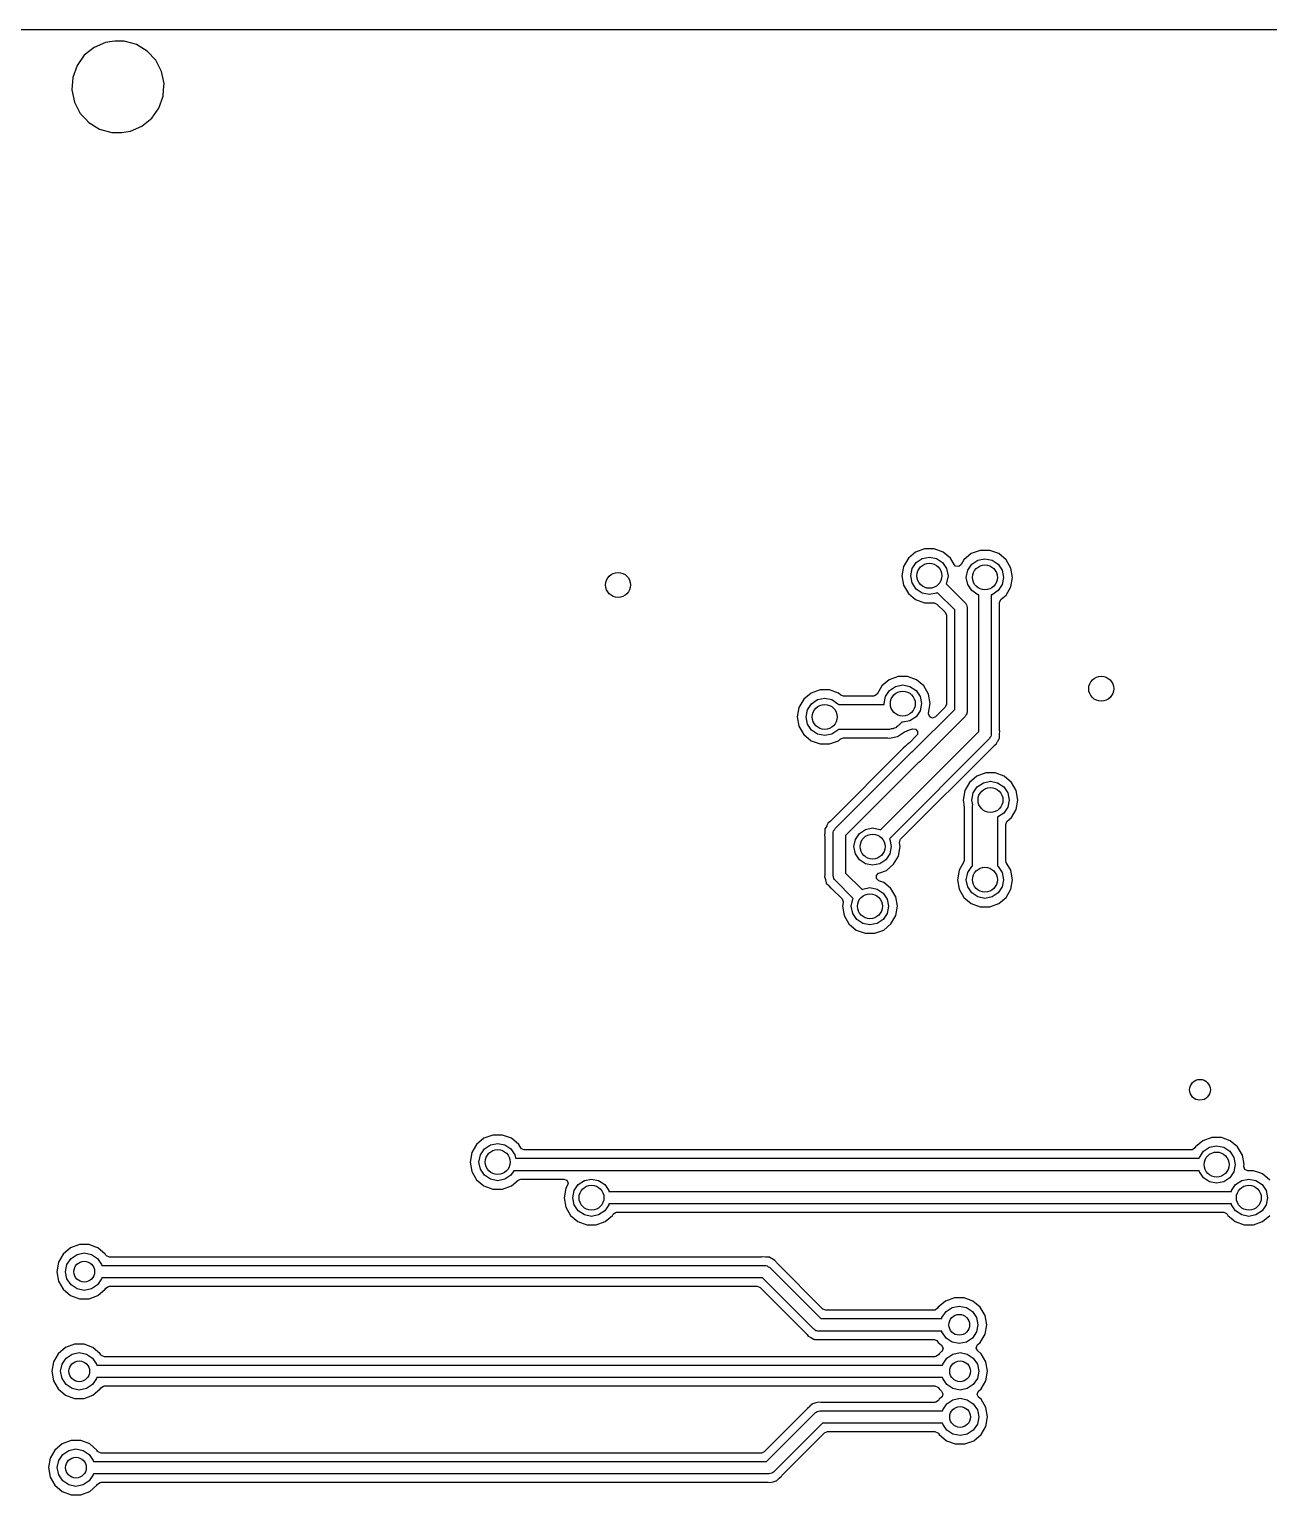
# Model space of a CAD drawing. Extents: x 1.12 to 2.49, y -4.71 to -3.25.
# Drawn here: x 1.443 to 2.031, y -3.943 to -3.248 of the extents above; entities that cross this region are included whole.
import ezdxf

# ---------------------------------------------------------------- set-up
doc = ezdxf.new("R2010")
doc.units = 0
doc.header["$MEASUREMENT"] = 0
doc.layers.add('BLACK', color=7, linetype='CONTINUOUS')

msp = doc.modelspace()

# ---------------------------------------------------------------- linework, layer by layer
at = {"layer": 'BLACK', "linetype": 'CONTINUOUS'}
for p, q in [((1.17212, -3.24814), (2.43107, -3.24803)), ((1.47353, -3.2566), (1.46891, -3.26036)), ((1.479, -3.25423), (1.47353, -3.2566)), ((1.48207, -3.25381), (1.479, -3.25423)), ((1.479, -3.25423), (1.479, -3.25423)), ((1.479, -3.25423), (1.479, -3.25423)), ((1.48342, -3.25362), (1.48207, -3.25381)), ((1.48788, -3.25362), (1.48342, -3.25362)), ((1.48342, -3.25362), (1.48342, -3.25362)), ((1.49145, -3.25462), (1.48788, -3.25362)), ((1.49362, -3.25523), (1.49145, -3.25462)), ((1.49871, -3.25832), (1.49362, -3.25523)), ((1.46891, -3.26036), (1.46548, -3.26523)), ((1.46891, -3.26036), (1.46891, -3.26036)), ((1.49871, -3.25833), (1.49871, -3.25832)), ((1.50277, -3.26268), (1.49871, -3.25833)), ((1.50294, -3.263), (1.50277, -3.26268)), ((1.50552, -3.26797), (1.50294, -3.263)), ((1.46348, -3.27084), (1.46308, -3.27679)), ((1.46548, -3.26523), (1.46348, -3.27084)), ((1.46548, -3.26523), (1.46548, -3.26523)), ((1.50673, -3.2738), (1.50552, -3.26797)), ((1.46308, -3.27679), (1.46429, -3.28262)), ((1.50632, -3.27975), (1.50652, -3.27679)), ((1.50652, -3.27679), (1.50673, -3.2738)), ((1.46429, -3.28262), (1.46429, -3.28262)), ((1.46429, -3.28262), (1.46703, -3.28791)), ((1.50089, -3.29023), (1.50433, -3.28536)), ((1.50433, -3.28536), (1.50632, -3.27975)), ((1.46703, -3.28791), (1.46958, -3.29064)), ((1.46958, -3.29064), (1.4711, -3.29227)), ((1.4711, -3.29227), (1.47619, -3.29536)), ((1.49627, -3.29399), (1.50089, -3.29023)), ((1.47619, -3.29536), (1.48192, -3.29697)), ((1.48192, -3.29697), (1.48192, -3.29697)), ((1.48192, -3.29697), (1.48638, -3.29697)), ((1.48638, -3.29697), (1.48677, -3.29692)), ((1.48677, -3.29692), (1.4908, -3.29636)), ((1.4908, -3.29636), (1.49627, -3.29399)), ((1.86743, -3.49429), (1.86318, -3.49584)), ((1.87194, -3.49429), (1.86743, -3.49429)), ((1.87619, -3.49584), (1.87194, -3.49429)), ((1.85972, -3.49874), (1.85746, -3.50266)), ((1.86318, -3.49584), (1.85972, -3.49874)), ((1.85972, -3.49874), (1.85972, -3.49874)), ((1.8615, -3.50372), (1.86342, -3.50084)), ((1.86342, -3.50084), (1.8663, -3.49892)), ((1.8663, -3.49892), (1.86969, -3.49825)), ((1.86969, -3.49825), (1.87307, -3.49892)), ((1.87307, -3.49892), (1.87595, -3.50084)), ((1.87595, -3.50084), (1.87787, -3.50372)), ((1.87965, -3.49874), (1.87619, -3.49584)), ((1.88142, -3.50181), (1.87965, -3.49874)), ((1.87965, -3.49874), (1.87965, -3.49874)), ((1.88609, -3.49951), (1.88477, -3.50181)), ((1.88956, -3.4966), (1.88609, -3.49951)), ((1.88609, -3.49951), (1.88609, -3.49951)), ((1.8938, -3.49506), (1.88956, -3.4966)), ((1.8898, -3.50161), (1.89267, -3.49969)), ((1.89267, -3.49969), (1.89606, -3.49902)), ((1.89832, -3.49506), (1.8938, -3.49506)), ((1.89606, -3.49902), (1.89945, -3.49969)), ((1.90257, -3.4966), (1.89832, -3.49506)), ((1.89945, -3.49969), (1.90233, -3.50161)), ((1.90603, -3.49951), (1.90257, -3.4966)), ((1.90829, -3.50342), (1.90603, -3.49951)), ((1.90603, -3.49951), (1.90603, -3.49951)), ((1.85746, -3.50266), (1.85667, -3.50711)), ((1.85667, -3.50711), (1.85746, -3.51156)), ((1.86083, -3.50711), (1.8615, -3.50372)), ((1.8615, -3.5105), (1.86083, -3.50711)), ((1.87787, -3.50372), (1.87854, -3.50711)), ((1.87854, -3.50711), (1.87787, -3.5105)), ((1.88213, -3.50252), (1.88142, -3.50181)), ((1.88359, -3.50271), (1.88213, -3.50252)), ((1.88477, -3.50181), (1.88359, -3.50271)), ((1.8872, -3.50787), (1.88788, -3.50448)), ((1.88788, -3.51126), (1.8872, -3.50787)), ((1.88788, -3.50448), (1.8898, -3.50161)), ((1.90233, -3.50161), (1.90425, -3.50448)), ((1.90425, -3.50448), (1.90492, -3.50787)), ((1.90492, -3.50787), (1.90425, -3.51126)), ((1.90908, -3.50787), (1.90829, -3.50342)), ((1.90829, -3.50342), (1.90829, -3.50342)), ((1.90829, -3.50342), (1.90829, -3.50342)), ((1.90829, -3.51232), (1.90908, -3.50787)), ((1.85746, -3.51156), (1.85972, -3.51547)), ((1.86342, -3.51337), (1.8615, -3.5105)), ((1.8663, -3.51529), (1.86342, -3.51337)), ((1.87345, -3.51504), (1.87307, -3.51529)), ((1.88169, -3.52329), (1.87345, -3.51504)), ((1.87787, -3.5105), (1.87762, -3.51087)), ((1.87762, -3.51087), (1.88673, -3.51998)), ((1.8898, -3.51414), (1.88788, -3.51126)), ((1.89267, -3.51606), (1.8898, -3.51414)), ((1.90233, -3.51414), (1.89945, -3.51606)), ((1.90425, -3.51126), (1.90233, -3.51414)), ((1.90603, -3.51624), (1.90829, -3.51232)), ((1.85972, -3.51547), (1.85972, -3.51547)), ((1.85972, -3.51547), (1.86318, -3.51838)), ((1.86318, -3.51838), (1.86743, -3.51992)), ((1.86969, -3.51596), (1.8663, -3.51529)), ((1.86743, -3.51992), (1.86743, -3.51992)), ((1.86743, -3.51992), (1.87193, -3.51992)), ((1.87307, -3.51529), (1.86969, -3.51596)), ((1.87193, -3.51992), (1.87329, -3.52049)), ((1.87329, -3.52049), (1.87717, -3.52436)), ((1.88673, -3.51998), (1.88684, -3.52013)), ((1.88684, -3.52013), (1.88691, -3.52017)), ((1.88691, -3.52017), (1.88695, -3.52029)), ((1.88695, -3.52029), (1.88732, -3.52082)), ((1.88732, -3.52082), (1.88738, -3.52146)), ((1.88738, -3.52146), (1.8876, -3.52207)), ((1.8876, -3.52207), (1.8876, -3.57165)), ((1.89311, -3.51614), (1.89267, -3.51606)), ((1.89311, -3.58099), (1.89311, -3.51614)), ((1.89945, -3.51606), (1.89902, -3.51614)), ((1.89902, -3.51614), (1.89902, -3.58221)), ((1.90297, -3.5197), (1.90354, -3.51834)), ((1.90297, -3.58032), (1.90297, -3.5197)), ((1.90354, -3.51834), (1.90366, -3.51823)), ((1.90366, -3.51823), (1.90603, -3.51624)), ((1.90603, -3.51624), (1.90603, -3.51624)), ((1.90603, -3.51624), (1.90603, -3.51624)), ((1.87717, -3.52436), (1.87774, -3.52573)), ((1.87774, -3.52573), (1.87774, -3.56799)), ((1.88169, -3.57043), (1.88169, -3.52329)), ((1.85058, -3.55645), (1.84712, -3.55935)), ((1.85483, -3.5549), (1.85058, -3.55645)), ((1.85935, -3.5549), (1.85483, -3.5549)), ((1.86359, -3.55645), (1.85935, -3.5549)), ((1.86705, -3.55935), (1.86359, -3.55645)), ((1.81357, -3.56275), (1.81011, -3.56565)), ((1.81782, -3.5612), (1.81357, -3.56275)), ((1.82234, -3.5612), (1.81782, -3.5612)), ((1.82659, -3.56275), (1.82234, -3.5612)), ((1.82772, -3.5637), (1.82659, -3.56275)), ((1.82896, -3.56415), (1.82772, -3.5637)), ((1.8449, -3.56319), (1.84373, -3.56409)), ((1.84712, -3.55935), (1.8449, -3.56319)), ((1.84712, -3.55935), (1.84712, -3.55935)), ((1.8489, -3.56433), (1.85082, -3.56145)), ((1.85082, -3.56145), (1.8537, -3.55953)), ((1.8537, -3.55953), (1.85709, -3.55886)), ((1.85709, -3.55886), (1.86048, -3.55953)), ((1.86048, -3.55953), (1.86335, -3.56145)), ((1.86335, -3.56145), (1.86527, -3.56433)), ((1.86931, -3.56327), (1.86705, -3.55935)), ((1.86705, -3.55935), (1.86705, -3.55935)), ((1.8701, -3.56772), (1.86931, -3.56327)), ((1.86931, -3.56327), (1.86931, -3.56327)), ((1.86931, -3.56327), (1.86931, -3.56327)), ((1.80785, -3.56957), (1.80707, -3.57402)), ((1.81011, -3.56565), (1.80785, -3.56957)), ((1.81011, -3.56565), (1.81011, -3.56565)), ((1.81122, -3.57402), (1.81189, -3.57063)), ((1.81189, -3.57063), (1.81381, -3.56775)), ((1.81381, -3.56775), (1.81669, -3.56583)), ((1.81669, -3.56583), (1.82008, -3.56516)), ((1.82008, -3.56516), (1.82347, -3.56583)), ((1.82347, -3.56583), (1.82634, -3.56775)), ((1.82634, -3.56775), (1.82658, -3.56811)), ((1.82658, -3.56811), (1.84831, -3.56811)), ((1.84323, -3.56415), (1.82896, -3.56415)), ((1.84373, -3.56409), (1.84323, -3.56415)), ((1.84823, -3.56772), (1.8489, -3.56433)), ((1.84831, -3.56811), (1.84823, -3.56772)), ((1.86189, -3.59023), (1.88169, -3.57043)), ((1.86527, -3.56433), (1.86594, -3.56772)), ((1.86594, -3.56772), (1.86527, -3.57111)), ((1.86931, -3.57217), (1.8701, -3.56772)), ((1.87717, -3.56936), (1.87256, -3.57397)), ((1.87774, -3.56799), (1.87717, -3.56936)), ((1.80707, -3.57402), (1.80785, -3.57847)), ((1.81189, -3.57741), (1.81122, -3.57402)), ((1.81381, -3.58028), (1.81189, -3.57741)), ((1.85666, -3.57649), (1.85496, -3.57819)), ((1.85709, -3.57657), (1.85666, -3.57649)), ((1.86048, -3.5759), (1.85709, -3.57657)), ((1.86335, -3.57398), (1.86048, -3.5759)), ((1.86527, -3.57111), (1.86335, -3.57398)), ((1.88673, -3.57374), (1.86547, -3.595)), ((1.86927, -3.5726), (1.8693, -3.57227)), ((1.86983, -3.57397), (1.86927, -3.5726)), ((1.8693, -3.57227), (1.86931, -3.57217)), ((1.86931, -3.57217), (1.86931, -3.57217)), ((1.8712, -3.57453), (1.86983, -3.57397)), ((1.87256, -3.57397), (1.8712, -3.57453)), ((1.88701, -3.57316), (1.88673, -3.57374)), ((1.88742, -3.57266), (1.88701, -3.57316)), ((1.88753, -3.57203), (1.88742, -3.57266)), ((1.88759, -3.57191), (1.88753, -3.57203)), ((1.8876, -3.57165), (1.88757, -3.57183)), ((1.88757, -3.57183), (1.88759, -3.57191)), ((1.80785, -3.57847), (1.80939, -3.58113)), ((1.80939, -3.58113), (1.81011, -3.58238)), ((1.81011, -3.58238), (1.81357, -3.58529)), ((1.81669, -3.5822), (1.81381, -3.58028)), ((1.82008, -3.58287), (1.81669, -3.5822)), ((1.82347, -3.5822), (1.82008, -3.58287)), ((1.82634, -3.58028), (1.82347, -3.5822)), ((1.82658, -3.57992), (1.82634, -3.58028)), ((1.85079, -3.57992), (1.82658, -3.57992)), ((1.82659, -3.58529), (1.82758, -3.58445)), ((1.82758, -3.58445), (1.82772, -3.58433)), ((1.82772, -3.58433), (1.82896, -3.58388)), ((1.82896, -3.58388), (1.84963, -3.58388)), ((1.84653, -3.62757), (1.89311, -3.58099)), ((1.84963, -3.58388), (1.85, -3.58392)), ((1.85, -3.58392), (1.85079, -3.58407)), ((1.89815, -3.5843), (1.85071, -3.63174)), ((1.85154, -3.57972), (1.85079, -3.57992)), ((1.85079, -3.58407), (1.85464, -3.58331)), ((1.85079, -3.58407), (1.85079, -3.58407)), ((1.85079, -3.58407), (1.85079, -3.58407)), ((1.85232, -3.57972), (1.85154, -3.57972)), ((1.85299, -3.57933), (1.85232, -3.57972)), ((1.85374, -3.57913), (1.85299, -3.57933)), ((1.85429, -3.57858), (1.85374, -3.57913)), ((1.85496, -3.57819), (1.85429, -3.57858)), ((1.85464, -3.58331), (1.85602, -3.58238)), ((1.85464, -3.58331), (1.85464, -3.58331)), ((1.85464, -3.58331), (1.85464, -3.58331)), ((1.85602, -3.58238), (1.8579, -3.58113)), ((1.8579, -3.58113), (1.85793, -3.5811)), ((1.8579, -3.58113), (1.8579, -3.58113)), ((1.8579, -3.58113), (1.8579, -3.58113)), ((1.85793, -3.5811), (1.85797, -3.58108)), ((1.85797, -3.58108), (1.85806, -3.58102)), ((1.85806, -3.58102), (1.85807, -3.58104)), ((1.85807, -3.58104), (1.85918, -3.58058)), ((1.85918, -3.58056), (1.85925, -3.58055)), ((1.85918, -3.58058), (1.85918, -3.58056)), ((1.85925, -3.58055), (1.85929, -3.58053)), ((1.85929, -3.58053), (1.85935, -3.58053)), ((1.85935, -3.58053), (1.86162, -3.5797)), ((1.85935, -3.58053), (1.85935, -3.58053)), ((1.86365, -3.58288), (1.86027, -3.58626)), ((1.86162, -3.5797), (1.8631, -3.57977)), ((1.8631, -3.57977), (1.8641, -3.58086)), ((1.86403, -3.58233), (1.86365, -3.58288)), ((1.8641, -3.58086), (1.86403, -3.58233)), ((1.89842, -3.58372), (1.89815, -3.5843)), ((1.89884, -3.58322), (1.89842, -3.58372)), ((1.89895, -3.58259), (1.89884, -3.58322)), ((1.899, -3.58247), (1.89895, -3.58259)), ((1.89902, -3.58221), (1.89898, -3.58239)), ((1.89898, -3.58239), (1.899, -3.58247)), ((1.9021, -3.58558), (1.90286, -3.58433)), ((1.90286, -3.58433), (1.90292, -3.58412)), ((1.90286, -3.58433), (1.90286, -3.58433)), ((1.90286, -3.58433), (1.90286, -3.58433)), ((1.90292, -3.58412), (1.90297, -3.58392)), ((1.90305, -3.58069), (1.90297, -3.58032)), ((1.90297, -3.58239), (1.90301, -3.58183)), ((1.90297, -3.58245), (1.90297, -3.58239)), ((1.90297, -3.58392), (1.90297, -3.58245)), ((1.90301, -3.58183), (1.90306, -3.58093)), ((1.90302, -3.5807), (1.90305, -3.58069)), ((1.90306, -3.58093), (1.90302, -3.5807)), ((1.90306, -3.58093), (1.90306, -3.58093)), ((1.81357, -3.58529), (1.81782, -3.58683)), ((1.81782, -3.58683), (1.81782, -3.58683)), ((1.81782, -3.58683), (1.82234, -3.58683)), ((1.82234, -3.58683), (1.82659, -3.58529)), ((1.82234, -3.58683), (1.82234, -3.58683)), ((1.85686, -3.58937), (1.82271, -3.62353)), ((1.82494, -3.62689), (1.861, -3.59083)), ((1.85601, -3.63204), (1.90038, -3.58767)), ((1.85707, -3.58904), (1.85686, -3.58937)), ((1.8571, -3.58906), (1.85707, -3.58904)), ((1.85723, -3.58887), (1.8571, -3.58906)), ((1.85833, -3.5879), (1.85723, -3.58887)), ((1.85837, -3.58786), (1.85833, -3.5879)), ((1.85941, -3.58682), (1.85837, -3.58786)), ((1.85959, -3.58671), (1.85941, -3.58682)), ((1.8598, -3.5866), (1.85959, -3.58671)), ((1.86027, -3.58626), (1.8598, -3.5866)), ((1.861, -3.59083), (1.86115, -3.59072)), ((1.86115, -3.59072), (1.86119, -3.59065)), ((1.86119, -3.59065), (1.86131, -3.59061)), ((1.86131, -3.59061), (1.86184, -3.59024)), ((1.86184, -3.59024), (1.86189, -3.59023)), ((1.90038, -3.58767), (1.90065, -3.58744)), ((1.90065, -3.58744), (1.90139, -3.58693)), ((1.90139, -3.58693), (1.90207, -3.58563)), ((1.90207, -3.58563), (1.9021, -3.58558)), ((1.86459, -3.59559), (1.82998, -3.6302)), ((1.86463, -3.59559), (1.86459, -3.59559)), ((1.86516, -3.59522), (1.86463, -3.59559)), ((1.86528, -3.59518), (1.86516, -3.59522)), ((1.86532, -3.59511), (1.86528, -3.59518)), ((1.86547, -3.595), (1.86532, -3.59511)), ((1.8887, -3.60504), (1.88644, -3.60895)), ((1.89216, -3.60214), (1.8887, -3.60504)), ((1.8887, -3.60504), (1.8887, -3.60504)), ((1.89641, -3.60059), (1.89216, -3.60214)), ((1.89241, -3.60714), (1.89528, -3.60522)), ((1.89528, -3.60522), (1.89867, -3.60455)), ((1.90093, -3.60059), (1.89641, -3.60059)), ((1.89867, -3.60455), (1.90206, -3.60522)), ((1.90518, -3.60214), (1.90093, -3.60059)), ((1.90206, -3.60522), (1.90493, -3.60714)), ((1.90864, -3.60504), (1.90518, -3.60214)), ((1.9109, -3.60895), (1.90864, -3.60504)), ((1.90864, -3.60504), (1.90864, -3.60504)), ((1.88644, -3.60895), (1.88566, -3.61341)), ((1.88981, -3.61341), (1.89049, -3.61002)), ((1.89049, -3.61002), (1.89241, -3.60714)), ((1.90493, -3.60714), (1.90686, -3.61002)), ((1.90686, -3.61002), (1.90753, -3.61341)), ((1.91168, -3.61341), (1.9109, -3.60895)), ((1.9109, -3.60895), (1.9109, -3.60895)), ((1.9109, -3.60895), (1.9109, -3.60895)), ((1.88566, -3.61341), (1.886, -3.61536)), ((1.886, -3.61536), (1.886, -3.61582)), ((1.886, -3.61582), (1.88601, -3.61582)), ((1.88601, -3.61582), (1.88601, -3.61601)), ((1.88601, -3.61601), (1.88616, -3.6168)), ((1.88616, -3.6168), (1.8862, -3.61717)), ((1.8862, -3.61717), (1.8862, -3.64212)), ((1.89026, -3.61564), (1.88981, -3.61341)), ((1.89016, -3.61601), (1.89026, -3.61564)), ((1.89016, -3.64468), (1.89016, -3.61601)), ((1.90686, -3.6168), (1.90493, -3.61967)), ((1.90753, -3.61341), (1.90686, -3.6168)), ((1.90864, -3.62177), (1.9109, -3.61786)), ((1.9109, -3.61786), (1.91168, -3.61341)), ((1.82099, -3.62561), (1.82023, -3.62686)), ((1.82102, -3.62556), (1.82099, -3.62561)), ((1.8217, -3.62426), (1.82102, -3.62556)), ((1.82244, -3.62375), (1.8217, -3.62426)), ((1.8217, -3.62426), (1.8217, -3.62426)), ((1.82271, -3.62353), (1.82244, -3.62375)), ((1.90206, -3.62159), (1.90197, -3.62161)), ((1.90197, -3.62161), (1.90197, -3.64468)), ((1.90493, -3.61967), (1.90206, -3.62159)), ((1.90593, -3.62495), (1.90649, -3.62358)), ((1.90593, -3.64212), (1.90593, -3.62495)), ((1.90649, -3.62358), (1.90661, -3.62347)), ((1.90661, -3.62347), (1.90864, -3.62177)), ((1.82011, -3.6288), (1.82003, -3.63026)), ((1.82003, -3.63026), (1.82007, -3.63049)), ((1.82007, -3.63049), (1.82003, -3.6305)), ((1.82003, -3.6305), (1.82012, -3.63088)), ((1.82012, -3.62874), (1.82011, -3.6288)), ((1.82017, -3.62707), (1.82012, -3.62728)), ((1.82012, -3.62728), (1.82012, -3.62874)), ((1.82012, -3.63088), (1.82012, -3.64849)), ((1.82023, -3.62686), (1.82017, -3.62707)), ((1.82407, -3.62898), (1.8241, -3.6288)), ((1.82407, -3.64929), (1.82407, -3.62898)), ((1.82408, -3.62872), (1.82414, -3.6286)), ((1.8241, -3.6288), (1.82408, -3.62872)), ((1.82414, -3.6286), (1.82425, -3.62797)), ((1.82425, -3.62797), (1.82466, -3.62748)), ((1.82466, -3.62748), (1.82494, -3.62689)), ((1.82998, -3.6302), (1.82998, -3.64807)), ((1.83391, -3.6355), (1.83459, -3.63211)), ((1.83459, -3.63211), (1.83651, -3.62924)), ((1.83651, -3.62924), (1.83938, -3.62732)), ((1.83938, -3.62732), (1.84277, -3.62664)), ((1.84277, -3.62664), (1.84616, -3.62732)), ((1.84616, -3.62732), (1.84653, -3.62757)), ((1.85071, -3.63174), (1.85096, -3.63211)), ((1.85096, -3.63211), (1.85163, -3.6355)), ((1.85547, -3.63374), (1.85579, -3.63229)), ((1.85579, -3.63229), (1.85601, -3.63204)), ((1.83459, -3.63889), (1.83391, -3.6355)), ((1.83651, -3.64177), (1.83459, -3.63889)), ((1.85096, -3.63889), (1.84904, -3.64177)), ((1.85163, -3.6355), (1.85096, -3.63889)), ((1.85274, -3.64387), (1.855, -3.63995)), ((1.855, -3.63995), (1.85579, -3.6355)), ((1.85579, -3.6355), (1.85547, -3.63374)), ((1.83938, -3.64369), (1.83651, -3.64177)), ((1.84277, -3.64436), (1.83938, -3.64369)), ((1.84616, -3.64369), (1.84277, -3.64436)), ((1.84575, -3.64806), (1.84928, -3.64677)), ((1.84904, -3.64177), (1.84616, -3.64369)), ((1.84928, -3.64677), (1.85274, -3.64387)), ((1.88384, -3.64673), (1.88305, -3.65118)), ((1.88594, -3.64308), (1.88384, -3.64673)), ((1.8862, -3.64212), (1.88594, -3.64308)), ((1.88788, -3.64779), (1.8898, -3.64492)), ((1.8898, -3.64492), (1.89016, -3.64468)), ((1.90197, -3.64468), (1.90233, -3.64492)), ((1.90233, -3.64492), (1.90425, -3.64779)), ((1.90618, -3.64308), (1.90593, -3.64212)), ((1.90829, -3.64673), (1.90618, -3.64308)), ((1.90908, -3.65118), (1.90829, -3.64673)), ((1.90829, -3.64673), (1.90829, -3.64673)), ((1.90829, -3.64673), (1.90829, -3.64673)), ((1.82008, -3.64883), (1.81992, -3.64972)), ((1.81992, -3.64972), (1.82036, -3.65112)), ((1.82012, -3.64849), (1.82008, -3.64883)), ((1.82036, -3.65112), (1.82037, -3.65117)), ((1.82037, -3.65117), (1.82072, -3.6526)), ((1.82072, -3.6526), (1.82082, -3.65279)), ((1.82082, -3.65279), (1.82094, -3.65297)), ((1.82094, -3.65297), (1.82197, -3.65401)), ((1.82197, -3.65401), (1.82201, -3.65405)), ((1.82201, -3.65405), (1.82298, -3.65515)), ((1.82429, -3.64989), (1.82407, -3.64929)), ((1.82435, -3.65054), (1.82429, -3.64989)), ((1.82472, -3.65106), (1.82435, -3.65054)), ((1.82476, -3.65119), (1.82472, -3.65106)), ((1.82483, -3.65123), (1.82476, -3.65119)), ((1.82494, -3.65138), (1.82483, -3.65123)), ((1.83358, -3.66002), (1.82494, -3.65138)), ((1.82998, -3.64807), (1.83776, -3.65584)), ((1.84459, -3.64921), (1.84559, -3.64812)), ((1.84466, -3.65068), (1.84459, -3.64921)), ((1.8452, -3.65118), (1.84466, -3.65068)), ((1.84575, -3.65168), (1.8452, -3.65118)), ((1.84559, -3.64812), (1.84575, -3.64806)), ((1.84802, -3.65251), (1.84575, -3.65168)), ((1.85126, -3.65522), (1.84802, -3.65251)), ((1.88305, -3.65118), (1.88384, -3.65563)), ((1.8872, -3.65118), (1.88788, -3.64779)), ((1.88788, -3.65457), (1.8872, -3.65118)), ((1.90425, -3.64779), (1.90492, -3.65118)), ((1.90492, -3.65118), (1.90425, -3.65457)), ((1.90829, -3.65563), (1.90908, -3.65118)), ((1.82298, -3.65515), (1.82318, -3.65528)), ((1.82318, -3.65528), (1.82316, -3.65531)), ((1.82316, -3.65531), (1.82348, -3.65552)), ((1.82348, -3.65552), (1.82828, -3.66031)), ((1.82828, -3.66031), (1.82884, -3.66168)), ((1.83266, -3.66378), (1.83333, -3.66039)), ((1.83333, -3.66039), (1.83358, -3.66002)), ((1.83776, -3.65584), (1.83813, -3.6556)), ((1.83813, -3.6556), (1.84152, -3.65492)), ((1.84152, -3.65492), (1.84491, -3.6556)), ((1.84491, -3.6556), (1.84778, -3.65752)), ((1.84778, -3.65752), (1.8497, -3.66039)), ((1.8497, -3.66039), (1.85037, -3.66378)), ((1.85148, -3.65542), (1.85126, -3.65522)), ((1.85188, -3.6561), (1.85148, -3.65542)), ((1.85374, -3.65933), (1.85188, -3.6561)), ((1.85453, -3.66378), (1.85374, -3.65933)), ((1.85374, -3.65933), (1.85374, -3.65933)), ((1.85374, -3.65933), (1.85374, -3.65933)), ((1.88384, -3.65563), (1.88609, -3.65955)), ((1.88609, -3.65955), (1.88609, -3.65955)), ((1.88609, -3.65955), (1.88956, -3.66245)), ((1.8898, -3.65744), (1.88788, -3.65457)), ((1.89267, -3.65937), (1.8898, -3.65744)), ((1.89606, -3.66004), (1.89267, -3.65937)), ((1.89945, -3.65937), (1.89606, -3.66004)), ((1.90233, -3.65744), (1.89945, -3.65937)), ((1.90425, -3.65457), (1.90233, -3.65744)), ((1.90257, -3.66245), (1.90603, -3.65955)), ((1.90603, -3.65955), (1.90829, -3.65563)), ((1.82881, -3.66201), (1.8285, -3.66378)), ((1.8285, -3.66378), (1.82929, -3.66823)), ((1.82884, -3.66168), (1.82881, -3.66201)), ((1.83333, -3.66717), (1.83266, -3.66378)), ((1.83525, -3.67004), (1.83333, -3.66717)), ((1.8497, -3.66717), (1.84778, -3.67004)), ((1.85037, -3.66378), (1.8497, -3.66717)), ((1.85374, -3.66823), (1.85453, -3.66378)), ((1.88956, -3.66245), (1.8938, -3.664)), ((1.8938, -3.664), (1.8938, -3.664)), ((1.8938, -3.664), (1.89832, -3.664)), ((1.89832, -3.664), (1.90257, -3.66245)), ((1.89832, -3.664), (1.89832, -3.664)), ((1.82929, -3.66823), (1.83155, -3.67214)), ((1.83155, -3.67214), (1.83155, -3.67214)), ((1.83155, -3.67214), (1.83501, -3.67505)), ((1.83813, -3.67196), (1.83525, -3.67004)), ((1.84152, -3.67264), (1.83813, -3.67196)), ((1.84491, -3.67196), (1.84152, -3.67264)), ((1.84778, -3.67004), (1.84491, -3.67196)), ((1.84802, -3.67505), (1.85148, -3.67214)), ((1.85148, -3.67214), (1.85374, -3.66823)), ((1.83501, -3.67505), (1.83926, -3.67659)), ((1.83926, -3.67659), (1.83926, -3.67659)), ((1.83926, -3.67659), (1.84378, -3.67659)), ((1.84378, -3.67659), (1.84802, -3.67505)), ((1.84378, -3.67659), (1.84378, -3.67659)), ((1.6627, -3.77222), (1.65845, -3.77377)), ((1.66722, -3.77222), (1.6627, -3.77222)), ((1.67147, -3.77377), (1.66722, -3.77222)), ((1.65499, -3.77668), (1.65273, -3.78059)), ((1.65845, -3.77377), (1.65499, -3.77667)), ((1.65499, -3.77667), (1.65499, -3.77668)), ((1.65678, -3.78165), (1.6587, -3.77878)), ((1.6587, -3.77878), (1.66157, -3.77686)), ((1.66157, -3.77686), (1.66496, -3.77618)), ((1.66496, -3.77618), (1.66835, -3.77686)), ((1.66835, -3.77686), (1.67122, -3.77878)), ((1.67122, -3.77878), (1.67314, -3.78165)), ((1.67493, -3.77668), (1.67147, -3.77377)), ((1.67589, -3.77835), (1.67493, -3.77668)), ((1.6762, -3.77875), (1.67589, -3.77835)), ((1.67756, -3.77931), (1.6762, -3.77875)), ((1.99565, -3.77835), (1.99448, -3.77925)), ((1.99594, -3.77786), (1.99565, -3.77835)), ((1.9994, -3.77495), (1.99594, -3.77786)), ((1.99594, -3.77786), (1.99594, -3.77786)), ((2.00365, -3.77341), (1.9994, -3.77495)), ((1.99964, -3.77996), (2.00252, -3.77804)), ((2.00252, -3.77804), (2.00591, -3.77736)), ((2.00817, -3.77341), (2.00365, -3.77341)), ((2.00591, -3.77736), (2.0093, -3.77804)), ((2.01241, -3.77495), (2.00817, -3.77341)), ((2.0093, -3.77804), (2.01217, -3.77996)), ((2.01587, -3.77786), (2.01241, -3.77495)), ((2.01813, -3.78177), (2.01587, -3.77786)), ((2.01587, -3.77786), (2.01587, -3.77786)), ((1.65273, -3.78059), (1.65195, -3.78504)), ((1.65195, -3.78504), (1.65273, -3.78949)), ((1.6561, -3.78504), (1.65678, -3.78165)), ((1.65678, -3.78843), (1.6561, -3.78504)), ((1.67314, -3.78165), (1.67347, -3.78327)), ((1.67347, -3.78327), (1.99763, -3.78327)), ((1.99398, -3.77931), (1.67756, -3.77931)), ((1.99448, -3.77925), (1.99398, -3.77931)), ((1.99763, -3.78327), (1.99772, -3.78283)), ((1.99772, -3.78283), (1.99964, -3.77996)), ((2.01217, -3.77996), (2.01409, -3.78283)), ((2.01409, -3.78283), (2.01476, -3.78622)), ((2.01892, -3.78622), (2.01813, -3.78177)), ((2.01813, -3.78177), (2.01813, -3.78177)), ((2.01813, -3.78177), (2.01813, -3.78177)), ((1.65273, -3.78949), (1.65499, -3.7934)), ((1.6587, -3.7913), (1.65678, -3.78843)), ((1.66157, -3.79322), (1.6587, -3.7913)), ((1.67122, -3.7913), (1.66835, -3.79322)), ((1.67265, -3.78917), (1.67122, -3.7913)), ((1.99763, -3.78917), (1.67265, -3.78917)), ((1.70606, -3.79376), (1.70945, -3.79309)), ((1.70945, -3.79309), (1.71284, -3.79376)), ((1.99772, -3.78961), (1.99763, -3.78917)), ((1.99964, -3.79248), (1.99772, -3.78961)), ((2.00252, -3.7944), (1.99964, -3.79248)), ((2.01217, -3.79248), (2.0093, -3.7944)), ((2.01409, -3.78961), (2.01217, -3.79248)), ((2.01476, -3.78622), (2.01409, -3.78961)), ((2.01781, -3.79376), (2.0212, -3.79309)), ((2.01877, -3.7872), (2.0188, -3.78687)), ((2.01934, -3.78857), (2.01877, -3.7872)), ((2.0188, -3.78687), (2.01892, -3.78622)), ((2.0207, -3.78913), (2.01934, -3.78857)), ((2.02346, -3.78913), (2.0207, -3.78913)), ((2.0212, -3.79309), (2.02459, -3.79376)), ((2.02644, -3.79022), (2.02346, -3.78913)), ((2.02771, -3.79068), (2.02644, -3.79022)), ((2.03117, -3.79358), (2.02771, -3.79068)), ((1.65499, -3.7934), (1.65499, -3.7934)), ((1.65499, -3.7934), (1.65845, -3.79631)), ((1.65845, -3.79631), (1.6627, -3.79785)), ((1.66496, -3.7939), (1.66157, -3.79322)), ((1.6627, -3.79785), (1.6627, -3.79785)), ((1.6627, -3.79785), (1.66722, -3.79785)), ((1.66835, -3.79322), (1.66496, -3.7939)), ((1.66722, -3.79785), (1.67147, -3.79631)), ((1.66722, -3.79785), (1.66722, -3.79785)), ((1.67147, -3.79631), (1.67472, -3.79358)), ((1.67472, -3.79358), (1.67596, -3.79313)), ((1.67596, -3.79313), (1.6964, -3.79313)), ((1.6964, -3.79313), (1.69777, -3.79369)), ((1.69722, -3.7975), (1.69644, -3.80195)), ((1.69807, -3.79602), (1.69722, -3.7975)), ((1.69777, -3.79369), (1.69833, -3.79506)), ((1.69833, -3.79506), (1.69807, -3.79602)), ((1.70059, -3.80195), (1.70126, -3.79856)), ((1.70126, -3.79856), (1.70319, -3.79569)), ((1.70319, -3.79569), (1.70606, -3.79376)), ((1.71284, -3.79376), (1.71571, -3.79569)), ((1.71571, -3.79569), (1.71763, -3.79856)), ((1.71763, -3.79856), (1.71772, -3.799)), ((1.71772, -3.799), (2.01293, -3.799)), ((2.00591, -3.79508), (2.00252, -3.7944)), ((2.0093, -3.7944), (2.00591, -3.79508)), ((2.01293, -3.799), (2.01302, -3.79856)), ((2.01302, -3.79856), (2.01494, -3.79569)), ((2.01494, -3.79569), (2.01781, -3.79376)), ((2.02459, -3.79376), (2.02747, -3.79569)), ((2.02747, -3.79569), (2.02939, -3.79856)), ((2.02939, -3.79856), (2.03006, -3.80195)), ((1.69644, -3.80195), (1.69722, -3.8064)), ((1.69722, -3.8064), (1.69948, -3.81031)), ((1.70126, -3.80534), (1.70059, -3.80195)), ((1.70319, -3.80821), (1.70126, -3.80534)), ((1.71763, -3.80534), (1.71571, -3.80821)), ((1.71772, -3.8049), (1.71763, -3.80534)), ((2.01293, -3.8049), (1.71772, -3.8049)), ((2.01302, -3.80534), (2.01293, -3.8049)), ((2.01494, -3.80821), (2.01302, -3.80534)), ((2.02939, -3.80534), (2.02747, -3.80821)), ((2.03006, -3.80195), (2.02939, -3.80534)), ((1.69948, -3.81031), (1.69948, -3.81031)), ((1.69948, -3.81031), (1.70294, -3.81322)), ((1.70294, -3.81322), (1.70719, -3.81476)), ((1.70606, -3.81013), (1.70319, -3.80821)), ((1.70945, -3.81081), (1.70606, -3.81013)), ((1.71284, -3.81013), (1.70945, -3.81081)), ((1.71171, -3.81476), (1.71596, -3.81322)), ((1.71571, -3.80821), (1.71284, -3.81013)), ((1.71596, -3.81322), (1.71942, -3.81031)), ((1.71942, -3.81031), (1.7197, -3.80982)), ((1.7197, -3.80982), (1.72087, -3.80892)), ((1.72087, -3.80892), (1.72137, -3.80886)), ((1.72137, -3.80886), (2.00928, -3.80886)), ((2.00928, -3.80886), (2.01065, -3.80942)), ((2.01065, -3.80942), (2.01095, -3.80982)), ((2.01095, -3.80982), (2.01123, -3.81031)), ((2.01123, -3.81031), (2.01123, -3.81031)), ((2.01123, -3.81031), (2.01287, -3.81168)), ((2.01287, -3.81168), (2.0147, -3.81322)), ((2.0147, -3.81322), (2.01894, -3.81476)), ((2.01781, -3.81013), (2.01494, -3.80821)), ((2.0212, -3.81081), (2.01781, -3.81013)), ((2.02459, -3.81013), (2.0212, -3.81081)), ((2.02346, -3.81476), (2.02771, -3.81322)), ((2.02747, -3.80821), (2.02459, -3.81013)), ((2.02771, -3.81322), (2.03117, -3.81031)), ((1.70719, -3.81476), (1.70719, -3.81476)), ((1.70719, -3.81476), (1.71171, -3.81476)), ((1.71171, -3.81476), (1.71171, -3.81476)), ((2.01894, -3.81476), (2.01894, -3.81476)), ((2.01894, -3.81476), (2.02346, -3.81476)), ((2.02346, -3.81476), (2.02346, -3.81476)), ((1.46239, -3.82574), (1.45893, -3.82864)), ((1.46664, -3.82419), (1.46239, -3.82574)), ((1.47116, -3.82419), (1.46664, -3.82419)), ((1.47392, -3.8252), (1.47116, -3.82419)), ((1.4754, -3.82574), (1.47392, -3.8252)), ((1.47887, -3.82864), (1.4754, -3.82574)), ((1.45667, -3.83256), (1.45588, -3.83701)), ((1.45893, -3.82864), (1.45667, -3.83256)), ((1.45893, -3.82864), (1.45893, -3.82864)), ((1.46004, -3.83701), (1.46071, -3.83362)), ((1.46071, -3.83362), (1.46263, -3.83074)), ((1.46263, -3.83074), (1.46551, -3.82882)), ((1.46551, -3.82882), (1.4689, -3.82815)), ((1.4689, -3.82815), (1.47229, -3.82882)), ((1.47229, -3.82882), (1.47516, -3.83074)), ((1.47516, -3.83074), (1.47708, -3.83362)), ((1.47708, -3.83362), (1.47717, -3.83406)), ((1.47717, -3.83406), (1.79173, -3.83406)), ((1.47898, -3.82885), (1.47887, -3.82864)), ((1.47887, -3.82864), (1.47887, -3.82864)), ((1.47887, -3.82864), (1.47887, -3.82864)), ((1.47915, -3.82913), (1.47898, -3.82885)), ((1.47946, -3.82953), (1.47915, -3.82913)), ((1.48082, -3.8301), (1.47946, -3.82953)), ((1.78984, -3.8301), (1.48082, -3.8301)), ((1.79021, -3.83002), (1.78984, -3.8301)), ((1.79022, -3.83005), (1.79021, -3.83002)), ((1.79045, -3.83001), (1.79022, -3.83005)), ((1.79191, -3.8301), (1.79045, -3.83001)), ((1.79173, -3.83406), (1.79191, -3.83409)), ((1.79197, -3.8301), (1.79191, -3.8301)), ((1.79191, -3.83409), (1.79199, -3.83407)), ((1.79344, -3.8301), (1.79197, -3.8301)), ((1.79199, -3.83407), (1.79211, -3.83412)), ((1.79211, -3.83412), (1.79274, -3.83423)), ((1.79274, -3.83423), (1.79324, -3.83465)), ((1.79324, -3.83465), (1.79382, -3.83492)), ((1.79364, -3.83015), (1.79344, -3.8301)), ((1.79344, -3.8301), (1.79344, -3.8301)), ((1.79385, -3.83021), (1.79364, -3.83015)), ((1.79449, -3.8306), (1.79385, -3.83021)), ((1.79385, -3.83021), (1.79385, -3.83021)), ((1.7951, -3.83097), (1.79449, -3.8306)), ((1.79515, -3.831), (1.7951, -3.83097)), ((1.79645, -3.83168), (1.79515, -3.831)), ((1.79696, -3.83242), (1.79645, -3.83168)), ((1.79645, -3.83168), (1.79645, -3.83168)), ((1.79719, -3.83269), (1.79696, -3.83242)), ((1.81923, -3.85473), (1.79719, -3.83269)), ((1.45588, -3.83701), (1.45667, -3.84146)), ((1.45667, -3.84146), (1.45893, -3.84537)), ((1.46071, -3.8404), (1.46004, -3.83701)), ((1.46263, -3.84327), (1.46071, -3.8404)), ((1.47708, -3.8404), (1.47516, -3.84327)), ((1.47717, -3.83996), (1.47708, -3.8404)), ((1.79051, -3.83996), (1.47717, -3.83996)), ((1.81484, -3.86429), (1.79051, -3.83996)), ((1.79382, -3.83492), (1.81815, -3.85925)), ((1.45893, -3.84537), (1.45893, -3.84537)), ((1.45893, -3.84537), (1.46239, -3.84828)), ((1.46239, -3.84828), (1.46664, -3.84982)), ((1.46551, -3.84519), (1.46263, -3.84327)), ((1.4689, -3.84587), (1.46551, -3.84519)), ((1.47229, -3.84519), (1.4689, -3.84587)), ((1.47116, -3.84982), (1.4754, -3.84828)), ((1.47516, -3.84327), (1.47229, -3.84519)), ((1.4754, -3.84828), (1.47887, -3.84537)), ((1.47887, -3.84537), (1.47915, -3.84488)), ((1.47915, -3.84488), (1.48032, -3.84398)), ((1.48032, -3.84398), (1.48082, -3.84392)), ((1.48082, -3.84392), (1.78807, -3.84392)), ((1.78807, -3.84392), (1.78944, -3.84448)), ((1.78944, -3.84448), (1.81148, -3.86652)), ((1.46664, -3.84982), (1.46664, -3.84982)), ((1.46664, -3.84982), (1.47116, -3.84982)), ((1.47116, -3.84982), (1.47116, -3.84982)), ((1.82059, -3.8553), (1.81923, -3.85473)), ((1.87194, -3.8553), (1.82059, -3.8553)), ((1.87244, -3.85523), (1.87194, -3.8553)), ((1.87361, -3.85433), (1.87244, -3.85523)), ((1.87389, -3.85384), (1.87361, -3.85433)), ((1.87735, -3.85094), (1.87389, -3.85384)), ((1.87389, -3.85384), (1.87389, -3.85384)), ((1.8816, -3.84939), (1.87735, -3.85094)), ((1.87759, -3.85594), (1.88047, -3.85402)), ((1.88047, -3.85402), (1.88386, -3.85335)), ((1.88612, -3.84939), (1.8816, -3.84939)), ((1.88386, -3.85335), (1.88725, -3.85402)), ((1.89036, -3.85094), (1.88612, -3.84939)), ((1.88725, -3.85402), (1.89012, -3.85594)), ((1.89383, -3.85384), (1.89036, -3.85094)), ((1.89609, -3.85775), (1.89383, -3.85384)), ((1.89383, -3.85384), (1.89383, -3.85384)), ((1.81815, -3.85925), (1.87559, -3.85925)), ((1.87559, -3.85925), (1.87567, -3.85881)), ((1.87567, -3.85881), (1.87759, -3.85594)), ((1.89012, -3.85594), (1.89204, -3.85881)), ((1.89204, -3.85881), (1.89272, -3.8622)), ((1.89272, -3.8622), (1.89204, -3.86559)), ((1.89687, -3.8622), (1.89609, -3.85775)), ((1.89609, -3.85775), (1.89609, -3.85775)), ((1.89609, -3.85775), (1.89609, -3.85775)), ((1.89609, -3.86666), (1.89687, -3.8622)), ((1.81148, -3.86652), (1.8117, -3.86679)), ((1.8117, -3.86679), (1.81221, -3.86753)), ((1.81221, -3.86753), (1.81221, -3.86753)), ((1.81221, -3.86753), (1.81294, -3.86792)), ((1.81294, -3.86792), (1.81351, -3.86821)), ((1.81351, -3.86821), (1.81356, -3.86824)), ((1.81356, -3.86824), (1.81481, -3.869)), ((1.81481, -3.869), (1.81481, -3.869)), ((1.81481, -3.869), (1.81502, -3.86906)), ((1.81543, -3.86457), (1.81484, -3.86429)), ((1.81502, -3.86906), (1.81523, -3.86911)), ((1.81523, -3.86911), (1.81523, -3.86911)), ((1.81523, -3.86911), (1.81669, -3.86911)), ((1.81592, -3.86498), (1.81543, -3.86457)), ((1.81655, -3.86509), (1.81592, -3.86498)), ((1.81667, -3.86515), (1.81655, -3.86509)), ((1.81675, -3.86513), (1.81667, -3.86515)), ((1.81669, -3.86911), (1.81675, -3.86912)), ((1.81693, -3.86516), (1.81675, -3.86513)), ((1.81675, -3.86912), (1.81792, -3.86919)), ((1.87559, -3.86516), (1.81693, -3.86516)), ((1.81792, -3.86919), (1.81821, -3.8692)), ((1.81821, -3.8692), (1.81844, -3.86916)), ((1.81821, -3.8692), (1.81821, -3.8692)), ((1.81821, -3.8692), (1.81821, -3.8692)), ((1.81844, -3.86916), (1.81845, -3.8692)), ((1.81845, -3.8692), (1.81883, -3.86911)), ((1.81883, -3.86911), (1.87194, -3.86911)), ((1.87194, -3.86911), (1.8733, -3.86968)), ((1.87567, -3.86559), (1.87559, -3.86516)), ((1.87759, -3.86847), (1.87567, -3.86559)), ((1.88047, -3.87039), (1.87759, -3.86847)), ((1.89012, -3.86847), (1.88725, -3.87039)), ((1.89204, -3.86559), (1.89012, -3.86847)), ((1.89383, -3.87057), (1.89517, -3.86824)), ((1.89517, -3.86824), (1.89609, -3.86666)), ((1.89609, -3.86666), (1.89609, -3.86666)), ((1.89609, -3.86666), (1.89609, -3.86666)), ((1.45657, -3.87589), (1.45431, -3.8798)), ((1.46003, -3.87298), (1.45657, -3.87589)), ((1.45657, -3.87589), (1.45657, -3.87589)), ((1.46428, -3.87144), (1.46003, -3.87298)), ((1.46027, -3.87799), (1.46315, -3.87607)), ((1.46315, -3.87607), (1.46654, -3.87539)), ((1.4688, -3.87144), (1.46428, -3.87144)), ((1.46654, -3.87539), (1.46993, -3.87607)), ((1.47304, -3.87298), (1.4688, -3.87144)), ((1.46993, -3.87607), (1.4728, -3.87799)), ((1.4765, -3.87589), (1.47304, -3.87298)), ((1.47679, -3.87638), (1.4765, -3.87589)), ((1.4765, -3.87589), (1.4765, -3.87589)), ((1.4765, -3.87589), (1.4765, -3.87589)), ((1.4765, -3.87589), (1.4765, -3.87589)), ((1.47709, -3.87678), (1.47679, -3.87638)), ((1.874, -3.87638), (1.87283, -3.87728)), ((1.8733, -3.86968), (1.87361, -3.87008)), ((1.87361, -3.87008), (1.87389, -3.87057)), ((1.87389, -3.87057), (1.87389, -3.87057)), ((1.87389, -3.87057), (1.87549, -3.87192)), ((1.87428, -3.87589), (1.874, -3.87638)), ((1.87549, -3.87487), (1.87428, -3.87589)), ((1.87549, -3.87192), (1.87618, -3.87323)), ((1.87573, -3.87463), (1.87549, -3.87487)), ((1.87618, -3.87323), (1.87573, -3.87463)), ((1.87799, -3.87799), (1.88086, -3.87607)), ((1.88386, -3.87106), (1.88047, -3.87039)), ((1.88086, -3.87607), (1.88425, -3.87539)), ((1.88725, -3.87039), (1.88386, -3.87106)), ((1.88425, -3.87539), (1.88764, -3.87607)), ((1.88764, -3.87607), (1.89052, -3.87799)), ((1.89193, -3.87323), (1.89238, -3.87182)), ((1.89262, -3.87454), (1.89193, -3.87323)), ((1.89238, -3.87182), (1.89262, -3.87159)), ((1.89262, -3.87159), (1.89383, -3.87057)), ((1.89422, -3.87589), (1.89262, -3.87454)), ((1.89648, -3.8798), (1.89422, -3.87589)), ((1.89422, -3.87589), (1.89422, -3.87589)), ((1.45431, -3.8798), (1.45352, -3.88425)), ((1.45768, -3.88425), (1.45835, -3.88086)), ((1.45835, -3.88086), (1.46027, -3.87799)), ((1.4728, -3.87799), (1.47472, -3.88086)), ((1.47472, -3.88086), (1.47481, -3.8813)), ((1.47481, -3.8813), (1.87598, -3.8813)), ((1.47846, -3.87734), (1.47709, -3.87678)), ((1.87233, -3.87734), (1.47846, -3.87734)), ((1.87283, -3.87728), (1.87233, -3.87734)), ((1.87598, -3.8813), (1.87607, -3.88086)), ((1.87607, -3.88086), (1.87799, -3.87799)), ((1.89052, -3.87799), (1.89244, -3.88086)), ((1.89244, -3.88086), (1.89311, -3.88425)), ((1.89726, -3.88425), (1.89648, -3.8798)), ((1.89648, -3.8798), (1.89648, -3.8798)), ((1.89648, -3.8798), (1.89648, -3.8798)), ((1.45352, -3.88425), (1.45431, -3.8887)), ((1.45431, -3.8887), (1.45657, -3.89262)), ((1.45835, -3.88764), (1.45768, -3.88425)), ((1.46027, -3.89052), (1.45835, -3.88764)), ((1.47472, -3.88764), (1.4728, -3.89052)), ((1.47481, -3.8872), (1.47472, -3.88764)), ((1.87598, -3.8872), (1.47481, -3.8872)), ((1.87607, -3.88764), (1.87598, -3.8872)), ((1.87799, -3.89052), (1.87607, -3.88764)), ((1.89244, -3.88764), (1.89052, -3.89052)), ((1.89311, -3.88425), (1.89244, -3.88764)), ((1.89422, -3.89262), (1.89648, -3.8887)), ((1.89648, -3.8887), (1.89726, -3.88425)), ((1.45657, -3.89262), (1.45657, -3.89262)), ((1.45657, -3.89262), (1.46003, -3.89552)), ((1.46003, -3.89552), (1.46428, -3.89707)), ((1.46315, -3.89244), (1.46027, -3.89052)), ((1.46654, -3.89311), (1.46315, -3.89244)), ((1.46428, -3.89707), (1.46428, -3.89707)), ((1.46428, -3.89707), (1.4688, -3.89707)), ((1.46993, -3.89244), (1.46654, -3.89311)), ((1.4688, -3.89707), (1.47304, -3.89552)), ((1.4688, -3.89707), (1.4688, -3.89707)), ((1.4728, -3.89052), (1.46993, -3.89244)), ((1.47304, -3.89552), (1.4765, -3.89262)), ((1.4765, -3.89262), (1.47679, -3.89213)), ((1.47679, -3.89213), (1.47796, -3.89123)), ((1.47796, -3.89123), (1.47846, -3.89116)), ((1.47846, -3.89116), (1.87233, -3.89116)), ((1.87233, -3.89116), (1.87369, -3.89173)), ((1.87369, -3.89173), (1.874, -3.89213)), ((1.874, -3.89213), (1.87428, -3.89262)), ((1.87428, -3.89262), (1.87545, -3.89359)), ((1.87545, -3.89655), (1.87428, -3.89752)), ((1.87545, -3.89359), (1.87613, -3.8949)), ((1.87568, -3.89631), (1.87545, -3.89655)), ((1.87613, -3.8949), (1.87568, -3.89631)), ((1.88086, -3.89244), (1.87799, -3.89052)), ((1.88425, -3.89311), (1.88086, -3.89244)), ((1.88086, -3.8977), (1.88425, -3.89703)), ((1.88764, -3.89244), (1.88425, -3.89311)), ((1.88425, -3.89703), (1.88764, -3.8977)), ((1.89052, -3.89052), (1.88764, -3.89244)), ((1.89238, -3.89524), (1.89282, -3.89383)), ((1.89306, -3.89655), (1.89238, -3.89524)), ((1.89282, -3.89383), (1.89306, -3.89359)), ((1.89306, -3.89359), (1.89422, -3.89262)), ((1.89422, -3.89752), (1.89306, -3.89655)), ((1.81149, -3.90236), (1.7914, -3.92245)), ((1.79248, -3.92697), (1.81563, -3.90382)), ((1.8117, -3.90204), (1.81149, -3.90236)), ((1.81173, -3.90206), (1.8117, -3.90204)), ((1.81186, -3.90186), (1.81173, -3.90206)), ((1.81296, -3.90089), (1.81186, -3.90186)), ((1.813, -3.90085), (1.81296, -3.90089)), ((1.81403, -3.89982), (1.813, -3.90085)), ((1.81422, -3.8997), (1.81403, -3.89982)), ((1.81441, -3.8996), (1.81422, -3.8997)), ((1.81583, -3.89925), (1.81441, -3.8996)), ((1.81563, -3.90382), (1.81578, -3.90371)), ((1.81578, -3.90371), (1.81582, -3.90364)), ((1.81582, -3.90364), (1.81594, -3.9036)), ((1.81589, -3.89924), (1.81583, -3.89925)), ((1.81729, -3.8988), (1.81589, -3.89924)), ((1.81594, -3.9036), (1.81647, -3.90323)), ((1.81647, -3.90323), (1.81711, -3.90317)), ((1.81711, -3.90317), (1.81772, -3.90295)), ((1.81817, -3.89896), (1.81729, -3.8988)), ((1.81772, -3.90295), (1.87598, -3.90295)), ((1.81852, -3.899), (1.81817, -3.89896)), ((1.87232, -3.899), (1.81852, -3.899)), ((1.87282, -3.89893), (1.87232, -3.899)), ((1.87399, -3.89803), (1.87282, -3.89893)), ((1.87428, -3.89752), (1.87399, -3.89803)), ((1.87428, -3.89752), (1.87428, -3.89752)), ((1.87598, -3.90295), (1.87607, -3.9025)), ((1.87607, -3.9025), (1.87799, -3.89962)), ((1.87799, -3.89962), (1.88086, -3.8977)), ((1.88764, -3.8977), (1.89052, -3.89962)), ((1.89052, -3.89962), (1.89244, -3.9025)), ((1.89244, -3.9025), (1.89311, -3.90589)), ((1.89648, -3.90144), (1.89422, -3.89752)), ((1.89422, -3.89752), (1.89422, -3.89752)), ((1.89726, -3.90589), (1.89648, -3.90144)), ((1.89648, -3.90144), (1.89648, -3.90144)), ((1.89648, -3.90144), (1.89648, -3.90144)), ((1.81894, -3.90886), (1.79579, -3.93201)), ((1.87598, -3.90886), (1.81894, -3.90886)), ((1.87607, -3.90928), (1.87598, -3.90886)), ((1.87799, -3.91215), (1.87607, -3.90928)), ((1.89244, -3.90928), (1.89052, -3.91215)), ((1.89311, -3.90589), (1.89244, -3.90928)), ((1.89422, -3.91425), (1.89648, -3.91034)), ((1.89648, -3.91034), (1.89726, -3.90589)), ((1.4627, -3.91711), (1.45845, -3.91865)), ((1.46722, -3.91711), (1.4627, -3.91711)), ((1.47147, -3.91865), (1.46722, -3.91711)), ((1.79993, -3.93347), (1.82001, -3.91338)), ((1.82001, -3.91338), (1.82138, -3.91281)), ((1.82138, -3.91281), (1.87234, -3.91281)), ((1.87234, -3.91281), (1.87371, -3.91338)), ((1.87371, -3.91338), (1.87401, -3.91378)), ((1.87401, -3.91378), (1.87428, -3.91425)), ((1.87428, -3.91425), (1.87775, -3.91716)), ((1.87775, -3.91716), (1.88199, -3.9187)), ((1.88086, -3.91407), (1.87799, -3.91215)), ((1.88425, -3.91474), (1.88086, -3.91407)), ((1.88764, -3.91407), (1.88425, -3.91474)), ((1.88651, -3.9187), (1.89076, -3.91716)), ((1.89052, -3.91215), (1.88764, -3.91407)), ((1.89076, -3.91716), (1.89422, -3.91425)), ((1.45499, -3.92156), (1.45273, -3.92547)), ((1.45845, -3.91865), (1.45499, -3.92156)), ((1.45499, -3.92156), (1.45499, -3.92156)), ((1.45678, -3.92653), (1.4587, -3.92366)), ((1.4587, -3.92366), (1.46157, -3.92174)), ((1.46157, -3.92174), (1.46496, -3.92106)), ((1.46496, -3.92106), (1.46835, -3.92174)), ((1.46835, -3.92174), (1.47122, -3.92366)), ((1.47122, -3.92366), (1.47314, -3.92653)), ((1.47493, -3.92156), (1.47147, -3.91865)), ((1.47521, -3.92205), (1.47493, -3.92156)), ((1.47493, -3.92156), (1.47493, -3.92156)), ((1.47493, -3.92156), (1.47493, -3.92156)), ((1.47552, -3.92245), (1.47521, -3.92205)), ((1.47688, -3.92301), (1.47552, -3.92245)), ((1.79004, -3.92301), (1.47688, -3.92301)), ((1.7914, -3.92245), (1.79004, -3.92301)), ((1.88199, -3.9187), (1.88199, -3.9187)), ((1.88199, -3.9187), (1.88651, -3.9187)), ((1.88651, -3.9187), (1.88651, -3.9187)), ((1.45273, -3.92547), (1.45195, -3.92992)), ((1.45195, -3.92992), (1.45273, -3.93437)), ((1.4561, -3.92992), (1.45678, -3.92653)), ((1.45678, -3.93331), (1.4561, -3.92992)), ((1.47314, -3.92653), (1.47323, -3.92697)), ((1.47323, -3.92697), (1.79248, -3.92697)), ((1.79579, -3.93201), (1.79564, -3.93211)), ((1.45273, -3.93437), (1.45499, -3.93829)), ((1.45499, -3.93829), (1.45499, -3.93829)), ((1.45499, -3.93829), (1.45845, -3.94119)), ((1.4587, -3.93619), (1.45678, -3.93331)), ((1.46157, -3.93811), (1.4587, -3.93619)), ((1.46496, -3.93878), (1.46157, -3.93811)), ((1.46835, -3.93811), (1.46496, -3.93878)), ((1.47122, -3.93619), (1.46835, -3.93811)), ((1.47314, -3.93331), (1.47122, -3.93619)), ((1.47147, -3.94119), (1.47493, -3.93829)), ((1.47323, -3.93287), (1.47314, -3.93331)), ((1.7937, -3.93287), (1.47323, -3.93287)), ((1.47493, -3.93829), (1.47521, -3.9378)), ((1.47521, -3.9378), (1.47638, -3.9369)), ((1.47638, -3.9369), (1.47688, -3.93683)), ((1.47688, -3.93683), (1.7929, -3.93683)), ((1.7929, -3.93683), (1.79325, -3.93686)), ((1.79325, -3.93686), (1.79413, -3.93702)), ((1.79431, -3.93265), (1.7937, -3.93287)), ((1.79413, -3.93702), (1.79553, -3.93659)), ((1.79413, -3.93702), (1.79413, -3.93702)), ((1.79413, -3.93702), (1.79413, -3.93702)), ((1.79495, -3.9326), (1.79431, -3.93265)), ((1.79548, -3.93223), (1.79495, -3.9326)), ((1.7956, -3.93218), (1.79548, -3.93223)), ((1.79553, -3.93659), (1.79559, -3.93657)), ((1.79559, -3.93657), (1.79701, -3.93622)), ((1.79564, -3.93211), (1.7956, -3.93218)), ((1.79701, -3.93622), (1.7972, -3.93612)), ((1.79701, -3.93622), (1.79701, -3.93622)), ((1.7972, -3.93612), (1.79738, -3.93601)), ((1.79738, -3.93601), (1.79842, -3.93497)), ((1.79738, -3.93601), (1.79738, -3.93601)), ((1.79842, -3.93497), (1.79846, -3.93494)), ((1.79846, -3.93494), (1.79956, -3.93396)), ((1.79956, -3.93396), (1.79969, -3.93377)), ((1.79956, -3.93396), (1.79956, -3.93396)), ((1.79969, -3.93377), (1.79972, -3.93379)), ((1.79972, -3.93379), (1.79993, -3.93347)), ((1.45845, -3.94119), (1.4627, -3.94274)), ((1.4627, -3.94274), (1.4627, -3.94274)), ((1.4627, -3.94274), (1.46722, -3.94274)), ((1.46722, -3.94274), (1.47147, -3.94119)), ((1.46722, -3.94274), (1.46722, -3.94274))]:
    msp.add_line(p, q, dxfattribs=at)
at = {"layer": 'BLACK'}
for centre, radius in [((1.86969, -3.50711), 0.00591), ((1.72205, -3.51142), 0.00591), ((1.89606, -3.50787), 0.00591), ((1.95118, -3.56063), 0.00591), ((1.85709, -3.56772), 0.00591), ((1.82008, -3.57402), 0.00591), ((1.89867, -3.61341), 0.00591), ((1.84277, -3.6355), 0.00591), ((1.89606, -3.65118), 0.00591), ((1.84152, -3.66378), 0.00591), ((1.99803, -3.75079), 0.00492), ((1.66496, -3.78504), 0.00591), ((2.00591, -3.78622), 0.00591), ((1.70945, -3.80195), 0.00591), ((2.0212, -3.80195), 0.00591), ((1.4689, -3.83701), 0.00492), ((1.88386, -3.8622), 0.00492), ((1.46654, -3.88425), 0.00492), ((1.88425, -3.88425), 0.00492), ((1.88425, -3.90589), 0.00492), ((1.46496, -3.92992), 0.00492)]:
    msp.add_circle(centre, radius, dxfattribs=at)

doc.saveas('drawing.dxf')
